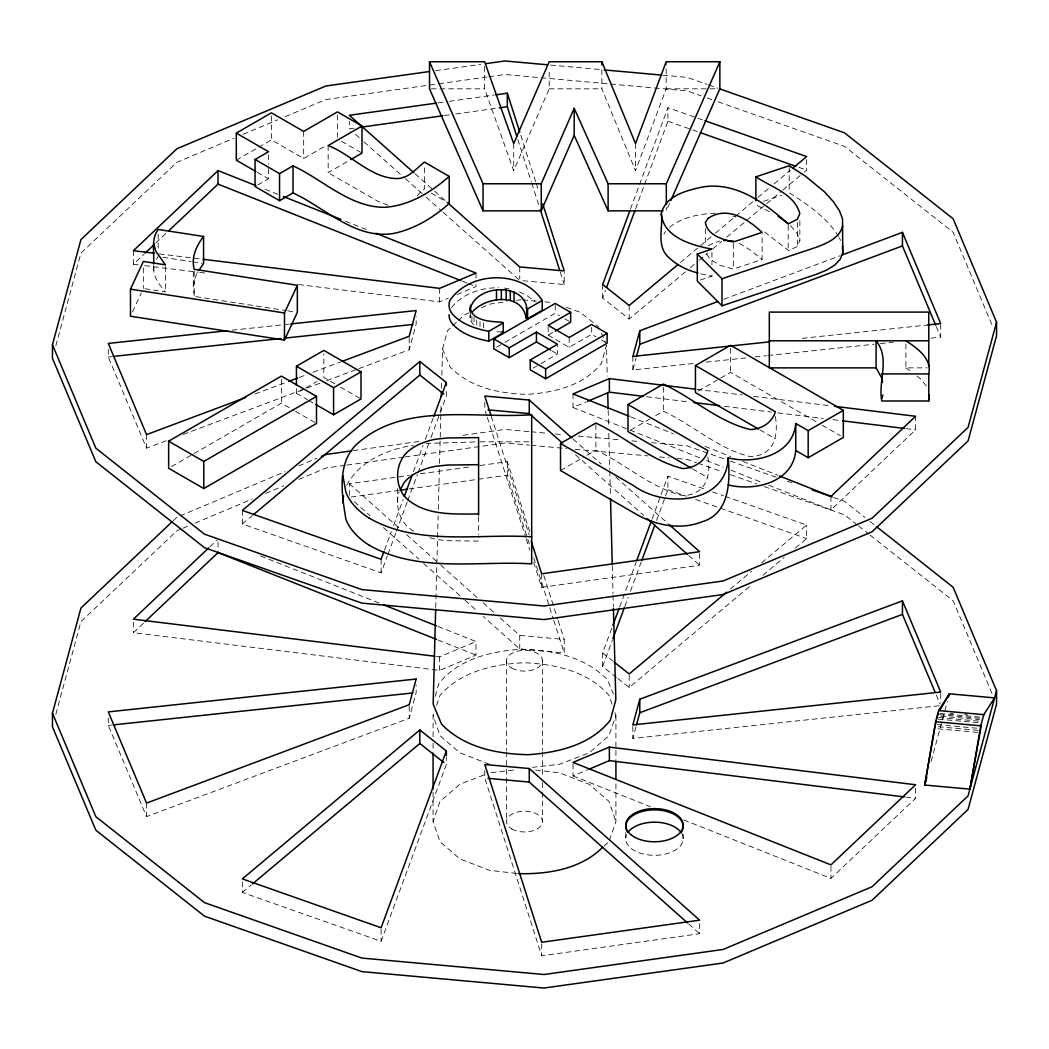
<?xml version="1.0" encoding="UTF-8"?>
<svg xmlns="http://www.w3.org/2000/svg" width="1049" height="1049" viewBox="0 0 1049 1049"><rect width="100%" height="100%" fill="white"/><g stroke="black" fill="none" stroke-linecap="round" stroke-linejoin="round"><path stroke-width="0.75" stroke-dasharray="5 3.75" d="M435.715 607.581L438.141 515.924M438.312 509.381L439.479 465.192M439.531 463.553L441.131 403M441.524 388.261L441.695 381.718M441.865 375.175L442.56 348.989L447.503 330.723L457.023 321.715M413.647 531.214C400.089 523.346 394.542 506.562 399.079 491.837M144.906 288.763L165.414 291.937C159.487 284.607 151.777 275.73 154.334 265.633M474.082 316.746L474.082 325.19L470.45 320.64L470.437 315.133M194.209 270.904L194.209 296.395L193.318 286.285L195.363 276.792L198.222 271.534M55.846 345.724L80.93 253.124L176.927 162.267L234.097 138.193M55.846 714.199L80.93 621.611L176.927 530.755L181.451 528.853M358.824 368.645L409.215 349.776L416.165 324.102L416.165 316.575M108.296 717.909L108.296 725.423L146.558 816.633L409.215 718.25L416.165 692.576L416.165 685.049M435.283 696.326L438.666 683.804C458.334 658.916 490.565 651.403 520.724 649.239C551.958 649.908 584.922 656.451 607.45 679.778L613.442 694.071M693.101 363.531L632.835 369.969L636.1 357.879M939.078 705.767L632.835 738.444L636.1 726.354M931.132 761.456L947.326 701.676M433.08 736.726L433.08 715.51L434.076 712.625M436.554 705.413L440.042 695.317C461.18 671.19 493.777 664.161 524.5 662.732C555.223 664.161 587.82 671.19 608.958 695.317L612.446 705.413M516.554 873.45L489.516 870.342L459.855 858.895L440.042 841.783L433.08 821.577L440.042 801.384L459.855 784.259L485.071 774.529M614.924 712.625L615.92 715.51L608.958 735.703L589.145 752.828L559.484 764.275L532.446 767.37M609.456 840.341L615.92 821.577L615.92 780.784M384.498 550.069L391.316 531.62M393.585 525.47L403.222 499.337M413.437 471.657L423.088 445.523M425.356 439.374L433.303 417.856M242.345 510.417L242.345 523.962L381.102 572.833L387.343 555.918M387.907 554.383L395.853 532.853M396.417 531.318L407.196 502.117M407.759 500.57L417.41 474.436M417.974 472.902L428.753 443.688M431.021 437.538L446.349 396.037L446.349 388.51M630.449 209.157L667.898 107.693L704.902 120.727M685.43 271.835L629.19 319.027L602.651 298.021L605.496 290.337M635.563 208.856L667.898 121.238L667.898 107.693M242.345 881.907L242.345 892.437L381.102 941.307L446.349 764.511L446.349 756.998M616.55 677.497L602.651 666.495L602.651 652.963L612.301 626.83M619.671 606.846L636.127 562.264M652.019 519.216L660.529 496.164M661.093 494.617L667.898 476.167L706.449 489.752M602.651 666.495L612.301 640.362M624.784 606.545L628.181 597.327M630.449 591.177L641.241 561.962M656.556 520.461L667.898 489.713L667.898 476.167M601.864 69.693L601.864 88.811L635.51 170.685L666.181 88.811L666.181 61.734M484.599 66.507L484.599 88.811L513.695 170.685L549.191 88.811L549.191 69.693M764.577 231.96L788.914 250.724L797.371 246.292L799.849 240.601L799.849 219.884M669.59 203.414L666.325 210.849L666.325 207.663M775.355 416.466C778.712 436.804 773.598 455.764 750.284 456.617C718.329 449.024 692.76 424.858 663.322 411.182L653.435 416.899M707.905 457.01C711.406 476.993 705.059 494.84 682.729 495.626C650.826 487.942 625.296 463.776 595.858 450.126L583.139 457.469M132.502 311.855L141.3 292.894M346.76 485.32C359.401 461.062 387.592 449.287 413.398 445.248M156.367 259.47L158.176 256.533M451.542 307.659C462.294 293.602 481.373 287.492 498.616 287.793M663.873 233.979L665.617 231.37M417.253 195.848L421.41 190.905L424.425 189.161L424.425 165.27M138.258 264.833L133.407 264.243L143.988 254.225M155.737 243.093L166.319 233.088M173.373 520.579L176.927 517.209M209.826 546.857L216.881 540.183M458.216 320.588L464.169 314.962L469.913 312.536M438.049 626.463L475.984 641.529L475.984 655.061L439.623 670.39L133.407 632.717L143.988 622.7M768.747 485.215L830.952 509.932L915.593 429.828L915.593 416.283M683.778 819.951L830.952 878.406L915.593 798.302L915.593 786.265M669.577 227.279C682.283 216.999 699.434 213.93 715.379 213.249M604.001 846.058L608.958 841.783M242.345 523.962L252.35 515.57M680.434 262.486L714.172 234.176M715.418 233.127L756.657 198.51M757.916 197.461L769.166 188.02M774.162 183.837L790.408 170.2M690.426 267.639L697.926 261.345M699.172 260.296L707.918 252.953M712.927 248.757L721.673 241.414M726.669 237.218L765.416 204.712M766.662 203.663L781.662 191.075M782.908 190.026L802.905 173.255M804.15 172.206L806.655 170.108L806.655 156.563M242.345 892.437L251.091 885.094M730.419 589.014L751.661 571.181M761.666 562.802L806.655 525.038L724.938 496.269M617.822 678.506L629.19 687.501L751.661 584.726M762.911 575.285L784.154 557.465M795.404 548.024L806.655 538.583L806.655 525.038M236.3 160.182L257.372 148.014M258.788 147.201L271.429 139.897L303.659 158.504L326.213 145.483M257.752 185.004L268.518 178.789L268.518 166.044M328.153 145.562L328.153 172.639L349.291 160.431M296.434 388.536L296.434 393.323L304.656 388.576M306.033 387.776L316.995 381.456M171.459 466.635L192.596 454.427M193.999 453.614L281.381 403.17L294.022 410.474M496.557 347.153L503.546 343.128M504.949 342.315L555.236 313.284L559.445 315.71M548.168 326.737L548.168 335.182L553.793 331.943M532.944 368.238L539.75 364.305M541.114 363.518L557.465 354.09L557.465 345.646M548.168 335.182L569.187 347.324L591.675 334.329L595.898 336.755M560.52 470.529L581.723 458.295M630.816 429.946L652.019 417.712M698.267 391.015L719.339 378.846M720.755 378.033L730.589 372.343L816.555 421.973M708.245 245.4L719.535 240.995M243.119 134.39L277.723 119.822M285.236 116.649L325.859 99.55L437.223 83.972M298.663 284.567L439.623 301.902L448.343 298.231M457.076 294.559L475.984 286.587L475.984 280.568M481.399 307.698L490.014 304.066L507.126 301.679M179.943 515.951L285.236 471.591M298.781 465.887L316.824 458.282M182.946 528.211L188.964 525.68M194.983 523.149L252.14 499.075M265.685 493.371L283.728 485.766M298.781 479.432L325.859 468.024L345.226 465.31M573.016 393.939L573.016 407.471L586.103 401.951M436.371 656.451L439.623 656.844L475.984 641.529M573.016 763.921L573.016 775.945L587.558 769.822M254.973 394.004L287.046 381.993M299.267 377.417L305.377 375.136M313.008 372.277L340.492 361.971M108.296 349.422L108.296 356.948L146.558 448.146L167.932 440.147M183.208 434.417L305.377 388.668M306.898 388.091L320.64 382.951M326.75 380.656L357.289 369.222M723.771 299.293L839.829 255.825M763.449 201.382L781.623 195.324M700.221 280.096L711.93 276.202L711.93 271.416M706.37 254.015L710.645 259.496L719.889 265.305L733.33 269.068L762.099 259.47L762.099 233.993M435.61 70.663L480.809 64.343M438.836 83.75L487.261 76.983M488.873 76.747L505.015 74.492L609.089 83.894M438.01 102.894L447.674 101.543M449.287 101.307L494.42 95M354.195 128.148L349.356 128.83L349.356 121.304M444.461 115.521L449.287 114.852M455.738 113.948L497.646 108.086M516.449 300.368L521.117 299.726M353.29 450.65L421.082 441.17M463.055 435.296L505.015 429.434L529.404 431.637M346.839 465.087L403.327 457.194M404.94 456.971L505.015 442.98L529.404 445.169M399.328 490.316L349.356 497.305L349.356 483.759L408.992 475.42M420.282 473.846L470.24 466.857M479.918 465.507L507.323 461.678L529.784 531.843M408.992 488.965L507.323 475.21L527.28 537.586M533.692 562.382L541.677 587.322L699.644 565.241L699.644 551.695M484.782 770.53L484.782 778.056L541.677 955.796L699.644 933.715L699.644 921.678M491.102 772.641L516.554 769.717M232.091 330.199L289.118 324.115M108.296 356.948L111.548 356.608M802.236 338.342L927.67 324.967M706.134 362.141L746.862 357.801M755.005 356.922L766.399 355.716M768.038 355.532L873.922 344.242M880.426 343.548L893.46 342.158M930.935 338.158L940.704 337.109L940.704 323.577M108.296 725.423L111.548 725.082M425.868 443.504L478.436 441.813M431.126 88.811L484.599 88.811M549.191 88.811L601.864 88.811M666.181 88.811L708.455 88.811M710.094 88.811L716.598 88.811M905.903 343.98L905.903 367.871L927.132 367.871M480.049 441.813L530.073 441.813M501.815 332.022L493.62 331.51M550.541 65.064L602.585 69.759M662.745 75.2L687.147 77.39L707.196 84.458M610.715 84.038L687.147 90.935L701.034 95.826M522.913 280.752L564.218 284.489L564.218 272.452M522.704 299.87L536.931 301.142M544.824 301.863L552.731 302.571M531.03 431.782L547.29 433.25M555.419 433.984L563.562 434.719M578.196 436.043L620.47 439.859M631.852 440.882L639.982 441.616M651.363 442.652L687.147 445.877L728.806 460.55M531.03 445.327L566.814 448.552M574.944 449.287L648.112 455.895M659.493 456.918L669.262 457.797M677.392 458.531L687.147 459.41L696.405 462.675M500.268 618.084L519.74 635.406L564.218 639.431L564.218 652.963L519.74 648.951L483.235 616.458M950.04 713.307L953.266 713.595M964.556 714.605L967.781 714.907M939.956 713.477L980.277 717.11M939.55 714.671L981.484 718.46M940.743 716.179L979.451 719.666M938.711 717.516L979.032 721.161M938.291 719.129L980.225 722.918M937.059 724.623L978.992 728.399M938.278 726.76L980.212 730.55M937.911 728.819L978.232 732.451M535.633 770.084L559.484 772.811L589.145 784.259L608.958 801.384L615.92 821.577M159.33 253.884L201.447 259.077M144.749 265.633L198.209 272.216M199.835 272.412L206.312 273.212M696.877 389.376L742.233 394.962M753.575 396.352L831.346 405.924M646.643 396.732L688.773 401.924M724.413 406.304L771.395 412.087M777.886 412.886L823.242 418.459M832.972 419.652L841.062 420.649M905.877 428.621L915.593 429.828M905.877 797.109L915.593 798.302M162.87 257.254L191.049 261.621M192.61 261.857L201.998 263.312M195.822 296.644L286.062 310.596M287.662 310.845L295.726 312.091M504.11 288.029L510.391 289.144M700.719 273.828L711.93 276.202M429.788 537.744L437.682 539.645L449.274 540.746L478.593 541.074L478.593 536.196M732.845 216.146L735.939 217.077M708.744 85.008L718.001 88.26M707.196 98.003L711.825 99.629M718.001 101.805L844.511 146.362L953.161 232.34L992.774 326.79M667.898 121.238L691.029 129.381M692.563 129.919L698.739 132.095M798.945 167.394L806.655 170.108M566.394 307.383L580.045 312.196L598.913 327.118M730.34 461.088L776.627 477.387M787.432 481.203L792.061 482.828M833.706 497.501L844.511 501.304L864.966 517.485M697.939 463.212L722.63 471.906M730.34 474.633L756.565 483.864M764.288 486.579L844.511 514.836L857.295 524.959M712.612 491.915L723.404 495.718M667.898 489.713L686.4 496.229M695.657 499.481L806.655 538.583M388.091 205.276L378.545 201.618L328.153 172.639M489.516 764.275L459.855 752.828L440.042 735.703L433.08 715.51M265.082 189.279L278.746 194.694M345.501 221.221L369.772 230.859M462.334 281.158L466.884 282.968M468.405 283.571L475.984 286.587M630.672 416.833L673.156 433.709M705.02 446.363L730.812 456.617M742.941 461.429L777.847 475.302M573.016 407.471L700.47 458.098M706.528 460.511L723.22 467.133M730.812 470.149L762.675 482.802M260.532 555.944L378.886 602.952M438.049 639.995L475.984 655.061M573.016 775.945L650.393 806.681M519.439 291.871L526.546 295.346L534.964 301.351M769.428 211.662L758.007 206.037L755.87 203.912M341.568 141.327L360.62 152.328M431.309 193.134L449.221 203.48M822.193 425.238L840.511 435.807M759.935 429.867L775.355 438.77M565.057 318.962L570.669 322.2M601.51 340.007L607.122 343.246M257.307 172.311L268.518 178.789M551.853 350.851L557.465 354.09M692.484 468.811L707.905 477.715M334.841 383.855L323.839 377.496L323.839 353.605M340.348 387.029L360.987 398.948M296.434 393.323L307.436 399.669M308.812 400.469L314.32 403.642M295.425 411.287L316.51 423.455M739.165 243.263L749.969 249.885L762.099 259.47M905.903 367.871L912.473 372.421M870.08 521.537L875.194 525.575M858.567 525.969L868.795 534.059M870.08 535.069L953.161 600.815L992.774 695.264M602.651 652.963L612.76 660.962M917.036 376.053L921.389 379.672L926.988 386.937M415.076 173.78L433.329 190.026M434.548 191.115L446.717 201.946M355.441 134.246L362.744 140.736M363.964 141.825L404.127 177.569M405.334 178.645L424.806 195.979M426.025 197.068L441.852 211.151M443.071 212.226L519.74 280.476M573.069 439.046L601.064 463.96M615.671 476.954L668.003 523.53M575.508 454.755L643.666 515.413M688.695 555.485L699.644 565.241M349.356 483.759L399.249 528.172M406.553 534.675L439.413 563.916M440.632 565.005L477.151 597.497M483.235 602.913L495.403 613.744M354.221 501.632L370.048 515.715M383.436 527.634L418.721 559.038M423.599 563.379L463.763 599.123M464.969 600.212L477.151 611.043M688.695 923.972L699.644 933.715M790.566 225.666L797.056 233.429L799.849 240.601M838.584 236.55C826.874 217.484 807.796 204.503 789.189 192.806L789.189 167.315M936.311 326.645L940.704 337.109M936.311 695.12L940.074 704.089M601.418 333.11L605.181 342.079M442.56 348.989L450.087 366.94C470.293 387.868 499.862 393.729 527.883 394.345C554.947 392.392 583.86 385.652 601.497 363.334L606.44 345.082L607.266 376.132M839.436 237.821L840.472 240.496M520.802 135.295L535.777 182.067M536.275 183.627L538.766 191.429M517.8 139.478L531.279 181.582M531.777 183.142L538.766 204.961M560.232 272.019L564.218 284.489M543.762 575.495L557.727 619.159M558.225 620.72L564.218 639.431M491.273 416.309L529.207 534.806M527.778 539.147L529.784 545.375M533.771 557.858L549.243 606.191M549.742 607.751L553.243 618.661M553.741 620.221L564.218 652.963M486.775 415.81L484.782 409.569L484.782 402.055M487.274 417.371L525.706 537.429M526.205 538.989L529.706 549.899M608.171 410.461L608.604 426.812M608.787 433.342L609.731 469.309M609.784 470.949L610.466 497.095M612.288 565.752L613.022 593.537M613.075 595.176L613.377 606.624M940.704 693.559L940.704 702.581M830.952 496.387L830.952 509.932M830.952 866.369L830.952 878.406M797.371 222.401L797.371 246.292M788.179 225.483L788.179 250.973M733.33 243.578L733.33 269.068M730.589 348.452L730.589 372.343M711.93 252.311L711.93 265.043M705.361 228.669L705.361 244.601M683.161 834.125L683.161 838.741M663.322 387.291L663.322 411.182M635.51 143.608L635.51 170.685M632.835 356.424L632.835 369.969M632.835 726.406L632.835 738.444M629.19 305.482L629.19 319.027M629.19 675.464L629.19 687.501M625.755 832.578L625.755 838.741M615.92 715.51L615.92 759.568M602.651 284.489L602.651 298.021M595.858 424.648L595.858 450.126M591.675 327.288L591.675 334.329M569.187 337.463L569.187 347.324M555.236 304.839L555.236 313.284M542.464 660.713L542.464 750.087M542.464 751.713L542.464 776.076M542.464 782.58L542.464 790.71M542.464 792.336L542.464 821.577M541.677 573.79L541.677 587.322M541.677 943.772L541.677 955.796M519.74 266.931L519.74 278.968M519.74 635.406L519.74 648.951M513.695 143.608L513.695 170.685M507.323 461.678L507.323 475.21M506.536 660.713L506.536 750.087M506.536 751.713L506.536 821.577M483.589 322.777L483.589 328.403M479.996 321.571L479.996 327.209M478.593 516.698L478.593 534.702M476.757 319.997L476.757 325.623M475.984 273.055L475.984 279.073M471.906 316.011L471.906 323.04M470.45 312.196L470.45 320.64M469.913 315.211L469.913 318.031M439.623 288.37L439.623 301.902M439.623 656.844L439.623 670.39M433.08 743.256L433.08 751.412M433.08 792.205L433.08 821.577M409.215 337.739L409.215 349.776M409.215 706.226L409.215 718.25M397.374 488.624L397.374 502.956M381.102 559.287L381.102 572.833M381.102 929.27L381.102 941.307M337.49 115.075L337.49 137.38M303.659 131.427L303.659 158.504M281.381 379.279L281.381 403.17M271.429 116.006L271.429 139.897M268.518 154.898L268.518 164.444M218.048 542.084L218.048 552.613M193.318 271.94L193.318 286.285M165.414 266.446L165.414 291.937M158.176 234.229L158.176 248.574M153.587 265.594L153.587 270.38M146.558 434.614L146.558 448.146M146.558 803.088L146.558 816.633M143.333 267.81L143.333 288.514M133.407 250.698L133.407 264.243M133.407 622.188L133.407 632.717M681.745 833.601A28.703 16.574 0 0 1 655.586 855.302A28.703 16.574 0 0 1 626.541 834.86M511.794 828.92A17.964 10.372 0 0 0 541.861 824.265A17.964 10.372 0 0 0 519.845 811.559A17.964 10.372 0 0 0 511.794 828.92M511.794 668.043A17.964 10.372 0 0 0 541.861 663.401A17.964 10.372 0 0 0 519.845 650.695A17.964 10.372 0 0 0 511.794 668.043"/><path stroke-width="1.5" d="M435.676 609.22L433.158 704.141L441.55 724.164C464.078 747.491 497.042 754.034 528.276 754.703C558.435 752.539 590.666 745.026 610.334 720.139L615.842 699.788L613.416 608.25M441.301 396.443L441.432 391.539M929.335 394.765L928.771 400.993L881.776 400.993C877.882 380.879 890.47 358.509 876.099 340.794L876.099 367.871L881.488 377.509L882.629 382.242M369.196 545.218A98.37 56.79 0 0 1 345.882 519.268C341.935 494.971 336.781 464.641 355.781 445.104C403.052 401.452 473.807 418.931 531.686 414.735L531.686 563.864C477.911 560.533 418.42 573.305 369.196 545.231M342.866 502.72L343.534 495.797M928.771 400.993L928.771 373.916C932.128 358.614 917.075 348.058 905.903 340.794M728.176 457.823C726.708 504.372 663.833 508.031 633.911 485.818L560.52 443.452L560.52 470.529L633.911 512.895C654.104 525.129 679.831 530.715 702.358 521.694C729.632 513.525 730.327 481.058 728.176 457.823C754.349 464.497 793.018 455.463 795.745 423.455L808.189 430.641L843.33 410.356L843.33 437.433L808.189 457.718L795.745 450.532L795.745 423.455M153.587 264.007C154.531 252.652 150.781 239.329 158.176 229.456L203.572 236.471L203.572 263.548L198.93 270.222M969.892 789.136L980.749 725.803L983.765 714.657L994.609 697.887L949.45 693.809L938.606 710.579L935.59 721.725L924.733 785.058L969.892 789.136L981.418 724.793M935.052 726.472L924.733 785.058L926.87 777.191M469.913 310.989C473.427 281.945 535.147 281.263 526.008 317.86L527.581 318.765L542.228 310.307L542.228 300.447C522.599 269.777 470.332 270.812 450.087 300.119A36.938 21.321 0 0 0 452.329 313.966C461.626 324.311 475.485 328.77 488.768 331.314L503.218 322.974L503.218 332.821L488.768 341.174C475.485 338.617 461.626 334.159 452.329 323.813A36.938 21.321 0 0 1 449.038 314.674M935.446 724.479L936.259 720.715M936.678 718.985L937.098 717.372M719.548 88.811L844.511 132.83L953.161 218.808L996.55 322.24L996.55 335.785L968.07 440.934L872.073 531.791L723.141 594.521L543.985 619.566L361.853 603.123L204.489 547.696L95.839 461.717L52.45 358.286L52.45 344.741L80.93 239.592L176.927 148.735L325.859 86.005L429.159 71.568M876.466 526.585L953.161 587.283L996.55 690.714L996.55 704.259L968.07 809.408L872.073 900.265L723.141 962.995L543.985 988.04L361.853 971.61L204.489 916.17L95.839 830.192L52.45 726.76L52.45 713.215L80.93 608.066L172.193 521.694M717.673 301.574L639.785 330.75L632.835 356.424L769.664 341.83M636.507 356.372L639.785 344.282L639.785 330.75M639.785 699.224L632.835 724.898L940.704 692.052L902.442 600.854L639.785 699.224L639.785 712.756L636.507 724.846M996.55 322.24L968.07 427.389L872.073 518.245L723.141 580.976L543.985 606.02L361.853 589.59L204.489 534.164L95.839 448.185L52.45 344.741M948.598 696.956L949.45 693.809L939.93 710.042M996.55 690.714L968.07 795.876L872.073 886.733L723.141 949.45L543.985 974.508L361.853 958.065L204.489 902.638L95.839 816.66L52.45 713.215M661.342 213.734C665.276 195.743 686.334 190.59 701.768 187.155C735.244 181.097 764.787 202.824 788.179 223.896L797.371 219.215L799.849 213.524C794.041 193.37 771.264 187.194 755.87 176.835L789.189 165.729L805.488 176.193L824.619 191.967L833.47 201.814L839.436 210.744L842.531 218.782L842.74 252.993L840.144 259.339L834.807 265.043L826.743 270.078L815.938 274.471L722 305.784L697.297 281.08L697.297 254.002L711.93 249.124C692.301 245.427 663.152 237.428 661.342 213.734C663.191 227.895 656.176 245.833 668.265 256.966C676.474 264.964 686.793 270.236 697.887 272.963M795.745 450.532C793.018 482.54 754.349 491.575 728.176 484.9M937.518 715.877L938.344 713.333M881.776 398.607L882.891 395.04M383.934 551.604L381.102 559.287L242.345 510.417L419.81 361.499L446.349 382.505L446.349 385.507M404.363 496.256L412.309 474.738M433.866 416.322L446.349 382.505M629.885 210.692L602.651 284.489L629.19 305.482L677.929 264.584M606.624 287.256L634.999 210.39M446.349 750.979L381.102 927.762L242.345 878.892L419.81 729.973L446.349 750.979L446.349 755.49M612.865 625.296L619.107 608.381M636.691 560.73L651.442 520.75M612.865 638.828L624.207 608.079M641.804 560.428L654.851 525.064M842.74 225.915C839.567 238.136 826.664 243.42 815.938 247.394L722 278.706L697.297 254.002M670.888 200.438L719.85 88.811L719.85 61.734L666.181 61.734L635.51 143.608L601.864 61.734L549.191 61.734L513.695 143.608L484.599 61.734L429.513 61.734L429.513 88.811L483.038 210.849L541.245 210.849L541.245 183.772L574.183 108.283L608.118 183.772L608.118 210.849L663.086 210.849M541.245 210.849L574.183 135.36L574.183 108.283M666.325 204.489L666.325 183.772L719.85 61.734M203.572 236.471C196.438 245.768 191.023 257.202 194.209 269.305L297.339 285.262L297.339 312.34L284.476 340.06L130.469 316.234L130.469 289.157L143.333 261.437L165.414 264.859L155.75 251.144L153.587 243.302M284.476 340.06L284.476 312.969L297.339 285.262M400.548 489.175L404.193 482.553A52.686 30.421 0 0 1 435.44 466.333L447.425 465.048L478.593 464.681M472.194 312.077C485.346 296.487 522.232 292.33 526.008 317.86M255.982 185.66L218.048 170.594L133.407 250.698L154.465 253.294M145.155 253.111L153.39 245.322M168.679 230.859L218.048 184.126L218.048 170.594M208.646 547.971L133.407 619.172L434.758 656.254M145.155 621.585L218.048 552.613L436.541 639.392M602.769 847.133C581.172 869.123 547.696 874.46 518.14 873.633M449.221 176.402C431.165 192.282 408.979 205.827 384.419 207.322C349.553 207.204 322.948 179.615 293.012 165.847L279.558 173.623L255.064 159.474L255.064 186.552L279.558 200.7L293.012 192.924C325.006 207.61 355.493 240.077 393.913 233.376C414.709 228.97 433.525 217.523 449.221 203.48L449.221 176.402L424.425 162.084C416.505 168.338 409.648 177.32 398.62 178.54C371.818 179.379 351.808 154.557 328.153 145.562L361.984 126.037L361.984 153.115L350.707 159.618M253.596 514.521L419.81 375.044L419.81 361.499M792.9 168.102L806.655 156.563L704.902 120.727M252.35 884.045L419.81 743.518L419.81 729.973M726.669 592.161L629.19 673.956L614.019 661.958M255.917 171.512L236.3 160.182L236.3 133.105L271.429 112.82L303.659 131.427L337.49 111.889L361.984 126.037M255.064 159.474L268.518 151.712L236.3 133.105M296.434 385.35L296.434 366.245L323.839 350.418L360.987 371.871L360.987 398.948L333.582 414.761L315.697 404.442M168.64 441.183L281.381 376.093L316.51 396.378L316.51 423.455L203.768 488.546L168.64 468.26L168.64 441.183L203.768 461.468L316.51 396.378M296.434 366.245L333.582 387.684L360.987 371.871M526.008 308.013L527.581 308.917L542.228 300.447M550.463 350.038L536.445 341.961L509.211 357.683L493.764 348.766L493.764 338.919L555.236 303.436L570.669 312.34L570.669 322.2L555.209 331.13M493.764 338.919L509.211 347.835L536.445 332.1L557.465 344.229L530.217 359.964L530.217 369.812L545.65 378.728L607.122 343.246L607.122 333.385L591.675 324.482L569.187 337.463L548.168 325.334L570.669 312.34M530.217 359.964L545.65 368.881L607.122 333.385M560.52 443.452L595.858 423.049C625.296 436.699 650.826 460.865 682.729 468.549C693.651 468.247 705.02 461.73 707.905 450.637L627.984 404.508L627.984 431.585L691.081 468.011M627.984 404.508L663.322 384.104C692.76 397.781 718.329 421.947 750.284 429.539C761.181 429.29 772.418 422.668 775.355 411.693L695.448 365.55L695.448 392.641L758.532 429.054M695.448 365.55L730.589 345.265L843.33 410.356M321.335 456.381L325.859 454.479L351.677 450.873M695.251 389.179L609.377 378.61L573.016 393.939L629.151 416.23M587.558 401.347L609.377 392.156L643.404 396.338M609.377 747.098L573.016 762.413L830.952 864.874L915.593 784.757L609.377 747.098L609.377 760.63L589.014 769.205M245.82 397.44L146.558 434.614L108.296 343.416L227.213 330.723M288.58 381.416L297.732 377.994M342.026 361.407L409.215 336.244L416.165 310.556L290.743 323.944M841.364 255.248L902.442 232.367L940.704 323.577L927.67 324.967M639.785 344.282L902.442 245.912L902.442 232.367M639.785 712.756L902.442 614.386L902.442 600.854M485.648 63.661L505.015 60.96L547.29 64.776M436.397 103.117L349.356 115.285L413.857 172.692M496.033 94.777L507.323 93.204L519.793 132.174M360.633 127.244L442.848 115.757M499.258 107.863L507.323 106.736L516.803 136.357M400.941 490.093L407.379 489.188M113.187 356.424L280.962 338.525M284.227 338.171L412.913 324.443M113.187 724.911L412.913 692.93M723.613 240.326L733.789 241.191M429.513 61.734L483.038 183.772L541.245 183.772M608.118 183.772L666.325 183.772M769.323 340.794L928.771 340.794M876.099 367.871L769.323 367.871L769.323 312.104L928.771 312.104L928.771 366.285M881.776 373.916L928.771 373.916M478.593 513.997L477.597 513.997C452.788 514.023 423.442 515.924 404.547 496.492C395.421 484.73 395.289 467.395 404.193 455.476A52.686 30.421 0 0 1 435.44 439.256L447.425 437.971L478.593 437.603L478.593 515.072M531.686 536.786C477.911 533.456 418.42 546.227 369.196 518.154M604.211 69.916L661.119 75.043M571.849 437.957L529.26 400.049L484.782 396.037L490.775 414.748M487.955 409.857L529.26 413.594L562.12 442.835M938.606 710.579L983.765 714.657M935.59 721.725L980.749 725.803M529.26 768.524L484.782 764.511L541.677 942.264L699.644 920.17L529.26 768.524L529.26 782.069L687.475 922.884M487.955 778.345L529.26 782.069M203.073 259.273L439.623 288.37L475.984 273.055L375.844 233.271M834.584 406.317L915.593 416.283L830.952 496.387L779.368 475.905M693.638 402.514L719.562 405.701M842.688 420.859L904.251 428.425M609.377 760.63L904.251 796.912M130.469 289.157L284.476 312.969M700.273 132.633L795.863 166.306M812.11 489.896L832.172 496.951M283.296 196.504L340.951 219.411M218.048 184.126L460.813 280.568M383.436 604.762L436.541 625.86M503.218 322.974L501.815 322.161C490.762 321.466 473.361 321.348 469.913 308.17M501.815 332.022L503.218 332.821M777.873 216.12L788.324 223.621M419.81 375.044L443.819 394.044M419.81 743.518L443.819 762.518M447.936 203.021L519.74 266.931L564.218 270.944L542.753 203.899M669.223 524.618L699.644 551.695L541.677 573.79L531.2 541.035M647.312 518.665L687.475 554.41M574.183 135.36L608.118 210.849M902.442 245.912L935.682 325.151M902.442 614.386L935.065 692.13M540.261 209.643L559.733 270.458M342.866 475.643L345.882 492.191A98.37 56.79 0 0 0 369.196 518.14M842.531 245.859L842.74 252.993M607.699 392.483L608.132 408.822M610.518 498.734L612.249 564.113M808.189 430.641L808.189 457.718M755.87 176.835L755.87 200.726M722 278.706L722 305.784M615.92 761.207L615.92 779.145M609.377 378.61L609.377 392.156M601.864 61.734L601.864 64.907M545.65 368.881L545.65 378.728M536.445 332.1L536.445 341.961M529.26 400.049L529.26 413.594M527.581 308.917L527.581 318.765M514.036 291.871L514.036 301.719M510.325 290.639L510.325 300.486M509.211 347.835L509.211 357.683M507.323 93.204L507.323 106.736M506.156 289.891L506.156 299.752M501.37 289.681L501.37 299.529M496.492 290.062L496.492 299.922M488.768 331.314L488.768 341.174M483.038 183.772L483.038 210.849M470.437 305.285L470.437 310.91M433.08 753.038L433.08 788.94M333.582 387.684L333.582 414.761M293.012 165.847L293.012 192.924M279.558 173.623L279.558 200.7M203.768 461.468L203.768 488.546M627.931 832.395A28.703 16.574 0 0 1 654.458 822.167A28.703 16.574 0 0 1 680.971 832.395M627.158 831.555A28.703 16.574 0 0 1 655.573 809.867A28.703 16.574 0 0 1 680.971 832.762M416.165 679.031L409.215 704.718L146.558 803.088L108.296 711.891L416.165 679.031M708.245 218.323L705.361 222.296C707.183 235.251 722.486 239.46 733.33 241.991L762.099 232.393C748.212 219.162 726.905 205.473 708.245 218.323M631.682 835.292A28.703 16.574 0 0 0 680.971 831.542A28.703 16.574 0 0 0 650.708 808.766A28.703 16.574 0 0 0 631.682 835.292"/></g></svg>
